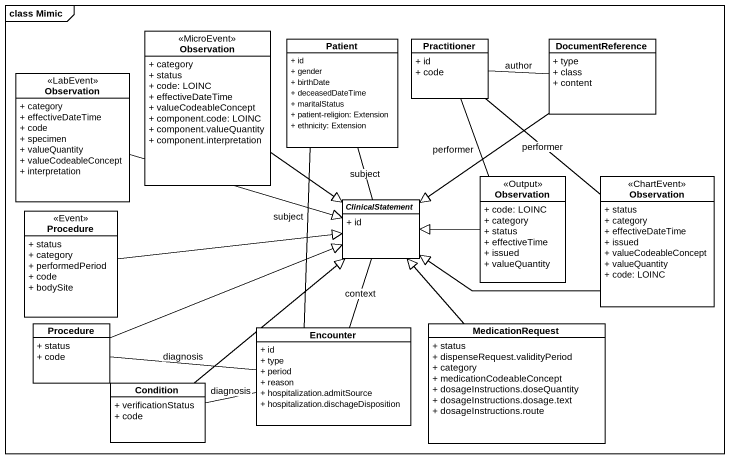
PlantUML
@startuml
mainframe class Mimic
hide circle
hide empty members
skinparam classAttributeIconSize 0
class Observation <<MicroEvent>> {
  + category
  + status
  + code: LOINC
  + effectiveDateTime
  + valueCodeableConcept
  + component.code: LOINC
  + component.valueQuantity
  + component.interpretation
}
class Patient {
  + id
  + gender
  + birthDate
  + deceasedDateTime
  + maritalStatus
  + patient-religion: Extension
  + ethnicity: Extension
}
class Practitioner {
  + id
  + code
}
class DocumentReference {
  + type
  + class
  + content
}
class "Observation" as Observation_2 <<LabEvent>> {
  + category
  + effectiveDateTime
  + code
  + specimen
  + valueQuantity
  + valueCodeableConcept
  + interpretation
}
class "Observation" as Observation_3 <<Output>> {
  + code: LOINC
  + category
  + status
  + effectiveTime
  + issued
  + valueQuantity
}
class "Observation" as Observation_4 <<ChartEvent>> {
  + status
  + category
  + effectiveDateTime
  + issued
  + valueCodeableConcept
  + valueQuantity
  + code: LOINC
}
class Procedure <<Event>> {
  + status
  + category
  + performedPeriod
  + code
  + bodySite
}
abstract class ClinicalStatement {
  + id
}
class "Procedure" as Procedure_2 {
  + status
  + code
}
class Encounter {
  + id
  + type
  + period
  + reason
  + hospitalization.admitSource
  + hospitalization.dischageDisposition
}
class MedicationRequest {
  + status
  + dispenseRequest.validityPeriod
  + category
  + medicationCodeableConcept
  + dosageInstructions.doseQuantity
  + dosageInstructions.dosage.text
  + dosageInstructions.route
}
class Condition {
  + verificationStatus
  + code
}
Observation --|> ClinicalStatement
DocumentReference -left- Practitioner : author
DocumentReference --|> ClinicalStatement
Observation_2 -right-|> ClinicalStatement
Observation_3 -up- Practitioner : performer
Observation_3 -left-|> ClinicalStatement
Observation_4 -up- Practitioner : performer
Observation_4 -left-|> ClinicalStatement
Procedure -right-|> ClinicalStatement
ClinicalStatement -up- Patient : subject
ClinicalStatement -- Encounter : context
Procedure_2 -right-|> ClinicalStatement
Encounter -up- Patient : subject
Encounter -left- Procedure_2 : diagnosis
Encounter -left- Condition : diagnosis
MedicationRequest -up-|> ClinicalStatement
Condition -up-|> ClinicalStatement
@enduml
